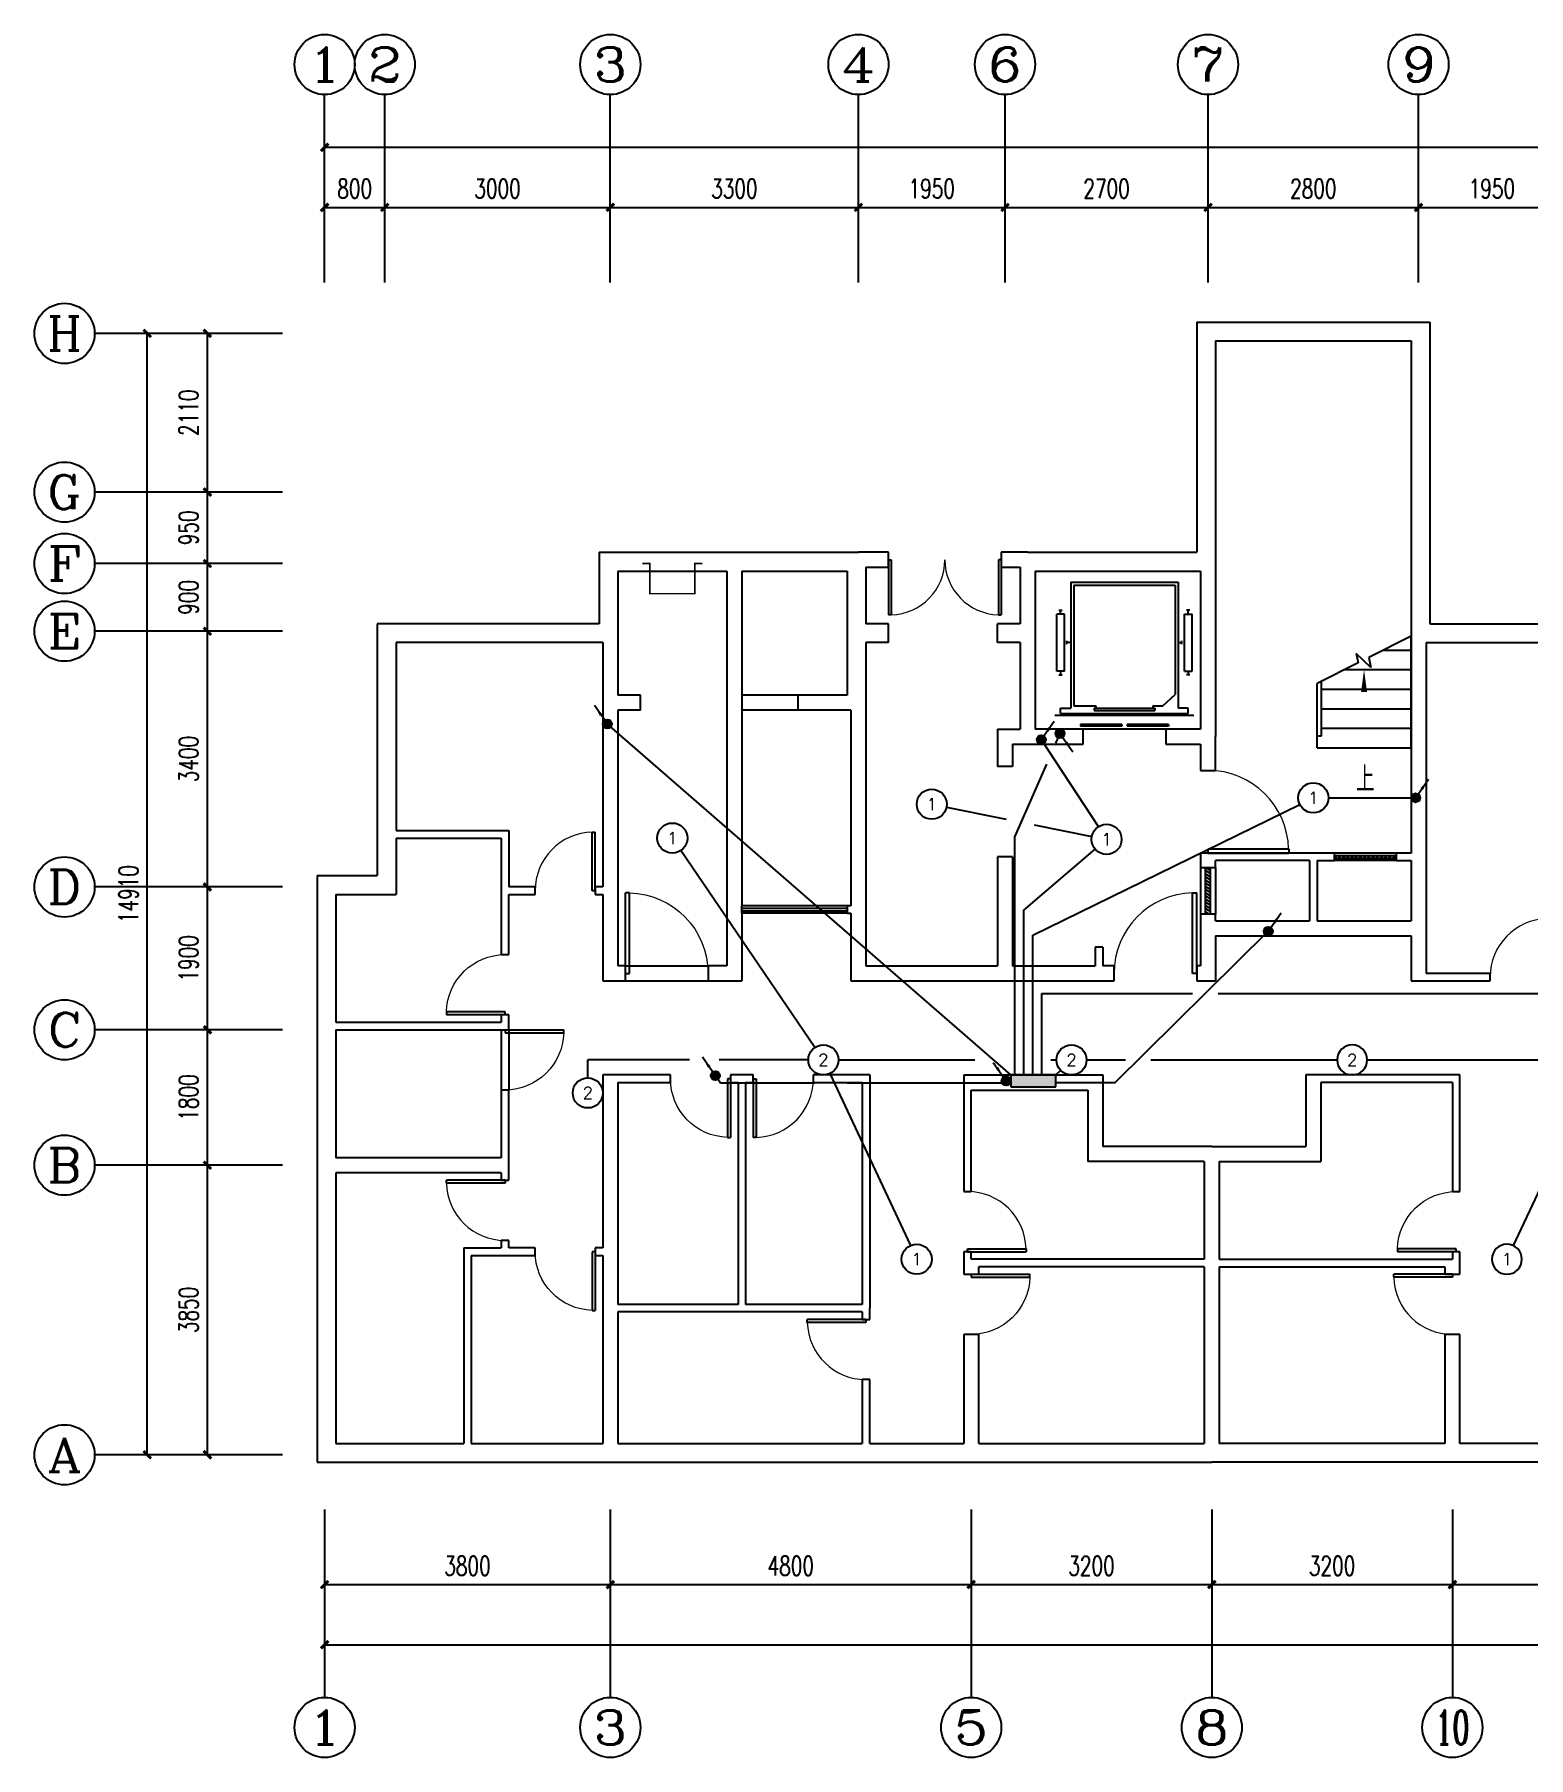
# Model space of a CAD drawing. Extents: x 4484225 to 4539010, y -217237 to -192974.
# Drawn here: x 4484225 to 4504097, y -215885 to -192974 of the extents above; entities that cross this region are included whole.
import ezdxf
from ezdxf.enums import TextEntityAlignment as Align

# ---------------------------------------------------------------- set-up
doc = ezdxf.new("R2010")
doc.units = 0
doc.header["$LTSCALE"] = 1000
doc.header["$MEASUREMENT"] = 0
doc.linetypes.add('DASH', pattern=[0.35, 0.25, -0.1])
for name, color, linetype in [('DIM_SYMB', 3, 'Continuous'), ('EQUIP-照明', 3, 'Continuous'), ('LAYER3', 7, 'Continuous'), ('LAYER7', 7, 'Continuous'), ('图层1', 7, 'Continuous')]:
    doc.layers.add(name, color=color, linetype=linetype)
doc.styles.add('_TCH_AXIS', font='COMPLEX', dxfattribs={"bigfont": 'GBCBIG'})
doc.styles.add('_TCH_DIM', font='SIMPLEX', dxfattribs={"bigfont": 'GBCBIG'})
doc.styles.add('_TCH_DIM_T3', font='SIMPLEX', dxfattribs={"width": 0.705882, "bigfont": 'GBCBIG'})
doc.styles.add('_TEL_ATTDEF', font='simplex.shx', dxfattribs={"width": 0.8, "height": 3, "bigfont": 'hztxt.shx'})
doc.styles.add('_TEL_DIM', font='SIMPLEX', dxfattribs={"width": 0.8, "height": 3.5, "bigfont": 'HZTXT'})

# ---------------------------------------------------------------- blocks, each defined once
blk = doc.blocks.new('_ArchTick')
at = {"color": 0, "linetype": 'ByBlock', "const_width": 0.4}
blk.add_lwpolyline([(-0.5, -0.5), (0.5, 0.5)], dxfattribs=at)
blk = doc.blocks.new('$equip$00001838')
blk.add_circle((0, 0), 0.5)
at = {"color": 7, "style": '_TEL_DIM'}
blk.add_attdef('$TEXT$', text='', height=0.4, dxfattribs=at).set_placement((0, 0), align=Align.MIDDLE_CENTER)
at = {"color": 7, "style": '_TEL_DIM', "flags": 1}
blk.add_attdef('A', text='', height=0.00002, dxfattribs=at).set_placement((0, 0), align=Align.MIDDLE_CENTER)
blk = doc.blocks.new('$WINLIB2D$00000039')
at = {"color": 0}
for points in [[(-0.5, 0.5), (-0.5, -0.5)], [(0.5, 0.5), (-0.5, 0.5)], [(0.5, -0.5), (0.5, 0.5)], [(-0.5, 0.167), (0.5, 0.167)], [(-0.452, -0.167), (-0.5, 0.084)], [(-0.384, -0.167), (-0.448, 0.167)], [(-0.316, -0.167), (-0.38, 0.167)], [(-0.248, -0.167), (-0.312, 0.167)], [(-0.18, -0.167), (-0.244, 0.167)], [(-0.112, -0.167), (-0.176, 0.167)], [(-0.044, -0.167), (-0.108, 0.167)], [(0.024, -0.167), (-0.04, 0.167)], [(0.092, -0.167), (0.028, 0.167)], [(0.16, -0.167), (0.096, 0.167)], [(0.228, -0.167), (0.164, 0.167)], [(0.296, -0.167), (0.232, 0.167)], [(0.364, -0.167), (0.3, 0.167)], [(0.432, -0.167), (0.368, 0.167)], [(0.5, -0.167), (0.436, 0.167)], [(-0.5, -0.167), (0.5, -0.167)], [(0.5, -0.5), (-0.5, -0.5)]]:
    blk.add_lwpolyline(points, dxfattribs=at)
blk = doc.blocks.new('$DorLib2D$00000001')
for p, q in [((0.45, 0.975), (0.5, 0.975)), ((0.45, 0), (0.45, 0.975)), ((0.5, 0), (0.5, 0.975)), ((0.5, 0), (0.45, 0))]:
    blk.add_line(p, q)
at = {"lineweight": 13}
blk.add_arc((0.475, 0), 0.975, 91.4693, 180, dxfattribs=at)
blk = doc.blocks.new('$DORLIB2D$00000127')
at = {"color": 0}
for points in [[(-0.533, 0.795), (-0.533, 0.69)], [(-0.033, 0.795), (-0.533, 0.795)], [(-0.033, 0.69), (-0.533, 0.69)], [(-0.033, 0.795), (-0.033, 0.69)], [(0.533, 0.795), (0.033, 0.795)], [(0.033, 0.795), (0.033, 0.69)], [(0.533, 0.69), (0.033, 0.69)], [(0.533, 0.795), (0.533, 0.69)], [(0.5, 0.5), (-0.5, 0.5)]]:
    blk.add_lwpolyline(points, dxfattribs=at)
blk = doc.blocks.new('$TCHSYS$WIN2D')
for p, q in [((-0.5, 0.5), (0.5, 0.5)), ((0.5, 0.167), (-0.5, 0.167)), ((0.5, -0.167), (-0.5, -0.167)), ((-0.5, -0.5), (0.5, -0.5))]:
    blk.add_line(p, q)
blk = doc.blocks.new('$DorLib2D$00000002')
for p, q in [((-0.5, 0), (-0.5, 0.4875)), ((-0.475, 0.4875), (-0.5, 0.4875)), ((-0.475, 0), (-0.475, 0.4875)), ((0.475, 0), (0.475, 0.4875)), ((0.475, 0.4875), (0.5, 0.4875)), ((0.5, 0), (0.5, 0.4875)), ((-0.5, 0), (-0.475, 0)), ((0.5, 0), (0.475, 0))]:
    blk.add_line(p, q)
at = {"lineweight": 13}
for centre, start, end in [((-0.4875, 0), 0, 88.53072), ((0.4875, 0), 91.46928, 180)]:
    blk.add_arc(centre, 0.4875, start, end, dxfattribs=at)

msp = doc.modelspace()

# ---------------------------------------------------------------- hatches: boundary and pattern name
at = {"layer": 'LAYER3'}
h = msp.add_hatch(color=0, dxfattribs=at)
edge = h.paths.add_edge_path()
edge.add_arc((4491844, -202141), 60, 0, 360)
h = msp.add_hatch(color=0, dxfattribs=at)
edge = h.paths.add_edge_path()
edge.add_arc((4497615, -202349), 60, 0, 360)
h = msp.add_hatch(color=0, dxfattribs=at)
edge = h.paths.add_edge_path()
edge.add_arc((4497864, -202269), 60, 0, 360)
h = msp.add_hatch(color=0, dxfattribs=at)
edge = h.paths.add_edge_path()
edge.add_arc((4502594, -203124), 60, 0, 360)
h = msp.add_hatch(color=0, dxfattribs=at)
edge = h.paths.add_edge_path()
edge.add_arc((4500634, -204899), 60, 0, 360)
h = msp.add_hatch(color=0, dxfattribs=at)
edge = h.paths.add_edge_path()
edge.add_arc((4493281, -206819), 60, 0, 360)
h = msp.add_hatch(color=0, dxfattribs=at)
edge = h.paths.add_edge_path()
edge.add_arc((4497149, -206889), 60, 0, 360)
at = {"layer": 'LAYER7'}
msp.add_hatch(color=7, dxfattribs=at).paths.add_polyline_path([(4497809, -206969), (4497809, -206809), (4497209, -206809), (4497209, -206969)])

# ---------------------------------------------------------------- linework, layer by layer
at = {"color": 7}
for p, q in [((4488084, -196274), (4488084, -193774)), ((4488884, -196274), (4488884, -193774)), ((4491884, -196274), (4491884, -193774)), ((4495184, -196274), (4495184, -193774)), ((4497134, -196274), (4497134, -193774)), ((4499834, -196274), (4499834, -193774)), ((4502634, -196274), (4502634, -193774)), ((4488084, -196274), (4488084, -194224)), ((4488084, -194474), (4535284, -194474)), ((4488084, -196274), (4488084, -195024)), ((4488884, -196274), (4488884, -195024)), ((4488884, -196274), (4488884, -195024)), ((4491884, -196274), (4491884, -195024)), ((4491884, -196274), (4491884, -195024)), ((4495184, -196274), (4495184, -195024)), ((4495184, -196274), (4495184, -195024)), ((4497134, -196274), (4497134, -195024)), ((4497134, -196274), (4497134, -195024)), ((4499834, -196274), (4499834, -195024)), ((4499834, -196274), (4499834, -195024)), ((4502634, -196274), (4502634, -195024)), ((4502634, -196274), (4502634, -195024)), ((4488084, -195274), (4488884, -195274)), ((4488884, -195274), (4491884, -195274)), ((4491884, -195274), (4495184, -195274)), ((4495184, -195274), (4497134, -195274)), ((4497134, -195274), (4499834, -195274)), ((4499834, -195274), (4502634, -195274)), ((4502634, -195274), (4504584, -195274)), ((4499684, -196799), (4499684, -199859)), ((4499684, -196799), (4502784, -196799)), ((4502784, -196799), (4502784, -200809)), ((4487525, -196949), (4485025, -196949)), ((4487525, -196949), (4485475, -196949)), ((4485725, -211859), (4485725, -196949)), ((4487525, -196949), (4486275, -196949)), ((4486525, -199059), (4486525, -196949)), ((4499934, -197049), (4499934, -200009)), ((4499934, -197049), (4502534, -197049)), ((4502534, -197049), (4502534, -200909)), ((4487525, -199059), (4485025, -199059)), ((4487525, -199059), (4486275, -199059)), ((4487525, -199059), (4486275, -199059)), ((4486525, -200009), (4486525, -199059)), ((4487525, -200009), (4485025, -200009)), ((4487525, -200009), (4486275, -200009)), ((4487525, -200009), (4486275, -200009)), ((4486525, -200909), (4486525, -200009)), ((4491734, -199859), (4491734, -200809)), ((4491734, -199859), (4493534, -199859)), ((4493534, -199859), (4495184, -199859)), ((4495584, -199859), (4495184, -199859)), ((4495584, -200059), (4495584, -199859)), ((4497434, -199859), (4497084, -199859)), ((4497084, -199859), (4497084, -200059)), ((4497434, -199859), (4499684, -199859)), ((4499934, -200009), (4499934, -202309)), ((4491984, -200109), (4491984, -200909)), ((4491984, -200109), (4493434, -200109)), ((4493434, -200109), (4493434, -201859)), ((4493634, -200109), (4493634, -201759)), ((4493634, -200109), (4495034, -200109)), ((4495034, -200109), (4495034, -200909)), ((4495284, -200059), (4495284, -200809)), ((4495284, -200059), (4495584, -200059)), ((4497084, -200059), (4497334, -200059)), ((4497334, -200059), (4497334, -200809)), ((4497534, -200109), (4497534, -200909)), ((4497534, -200109), (4499734, -200109)), ((4499734, -200109), (4499734, -202209)), ((4498007, -200256), (4499437, -200256)), ((4498007, -200256), (4498007, -201932)), ((4498049, -200295), (4499395, -200295)), ((4498049, -200295), (4498049, -201901)), ((4499395, -200295), (4499395, -201752)), ((4499437, -200256), (4499437, -201932)), ((4497822, -201438), (4497822, -200681)), ((4497923, -200681), (4497822, -200681)), ((4497849, -200631), (4497896, -200631)), ((4497873, -200681), (4497873, -200631)), ((4497923, -201438), (4497923, -200681)), ((4499521, -201438), (4499521, -200681)), ((4499521, -200681), (4499621, -200681)), ((4499594, -200631), (4499548, -200631)), ((4499571, -200681), (4499571, -200631)), ((4499621, -201438), (4499621, -200681)), ((4487525, -200909), (4485025, -200909)), ((4487525, -200909), (4486275, -200909)), ((4487525, -200909), (4486275, -200909)), ((4486525, -204309), (4486525, -200909)), ((4488784, -200809), (4488784, -203559)), ((4491734, -200809), (4488784, -200809)), ((4491984, -200909), (4491984, -201759)), ((4495034, -200909), (4495034, -201759)), ((4495584, -200809), (4495284, -200809)), ((4495584, -201059), (4495584, -200809)), ((4497334, -200809), (4497034, -200809)), ((4497034, -201059), (4497034, -200809)), ((4497534, -200909), (4497534, -202209)), ((4502534, -200909), (4502534, -203859)), ((4502784, -200809), (4504584, -200809)), ((4489034, -201059), (4489034, -203559)), ((4491784, -201059), (4489034, -201059)), ((4491784, -201059), (4491784, -201859)), ((4495584, -201059), (4495284, -201059)), ((4495284, -201059), (4495284, -201859)), ((4497334, -201059), (4497034, -201059)), ((4497334, -201059), (4497334, -202209)), ((4497957, -201083), (4497957, -201036)), ((4498007, -201059), (4497957, -201059)), ((4499437, -201059), (4499487, -201059)), ((4499487, -201083), (4499487, -201036)), ((4502534, -200973), (4501972, -201257)), ((4502534, -202459), (4502534, -200973)), ((4502734, -201059), (4504484, -201059)), ((4502734, -201059), (4502734, -203959)), ((4501829, -201329), (4501284, -201605)), ((4501999, -201390), (4501803, -201205)), ((4501803, -201205), (4501829, -201329)), ((4501972, -201257), (4501999, -201390)), ((4502167, -201159), (4502534, -201159)), ((4497923, -201438), (4497822, -201438)), ((4497849, -201488), (4497896, -201488)), ((4497873, -201438), (4497873, -201488)), ((4499521, -201438), (4499621, -201438)), ((4499594, -201488), (4499548, -201488)), ((4499571, -201438), (4499571, -201488)), ((4501284, -202299), (4501284, -201605)), ((4501284, -202299), (4501284, -201605)), ((4501344, -202299), (4501344, -201574)), ((4501652, -201419), (4502534, -201419)), ((4492284, -201759), (4491984, -201759)), ((4492284, -201959), (4492284, -201759)), ((4495034, -201759), (4493634, -201759)), ((4494384, -201759, 800), (4493634, -201759, 800)), ((4499231, -201901), (4499395, -201752)), ((4501344, -201679), (4502534, -201679)), ((4491784, -201859), (4491784, -204309)), ((4491984, -201959), (4491984, -204309)), ((4492284, -201959), (4491984, -201959)), ((4493434, -201859), (4493434, -204559)), ((4495084, -201959), (4493634, -201959)), ((4494384, -201959, 800), (4493634, -201959, 800)), ((4493634, -201959), (4493634, -204559)), ((4495084, -201959), (4495084, -204559)), ((4495284, -201859), (4495284, -204559)), ((4497797, -202025), (4499647, -202025)), ((4497873, -201932), (4498007, -201932)), ((4497873, -202001), (4497873, -201932)), ((4497873, -202001), (4499571, -202001)), ((4498049, -201901), (4498343, -201901)), ((4498318, -201932), (4499126, -201932)), ((4498318, -201932), (4498318, -201963)), ((4498318, -201963), (4499126, -201963)), ((4498343, -201901), (4498343, -201932)), ((4499100, -201901), (4499231, -201901)), ((4499100, -201901), (4499100, -201932)), ((4499126, -201932), (4499126, -201963)), ((4499571, -201932), (4499437, -201932)), ((4499571, -202001), (4499571, -201932)), ((4501344, -201939), (4502534, -201939)), ((4497034, -202209), (4497034, -202709)), ((4497034, -202209), (4497334, -202209)), ((4498172, -202209), (4497534, -202209)), ((4498172, -202409), (4498172, -202209)), ((4499734, -202209), (4499272, -202209)), ((4499272, -202209), (4499272, -202409)), ((4501284, -202459), (4501284, -202299)), ((4501284, -202299), (4501344, -202299)), ((4501344, -202199), (4502534, -202199)), ((4497234, -202409), (4497234, -202709)), ((4497234, -202409), (4497434, -202409)), ((4497434, -202409), (4498172, -202409)), ((4499272, -202409), (4499734, -202409)), ((4499734, -202409), (4499734, -202759)), ((4499934, -202759), (4499934, -202309)), ((4501284, -202459), (4502534, -202459)), ((4497234, -202709), (4497034, -202709)), ((4499734, -202759), (4499934, -202759)), ((4488784, -203559), (4488784, -204159)), ((4489034, -203559), (4490534, -203559)), ((4489034, -203659), (4490434, -203659)), ((4489034, -203659), (4489034, -204409)), ((4490434, -203659), (4490434, -204309)), ((4490534, -203559), (4490534, -204309)), ((4499934, -203859), (4499734, -203859)), ((4499734, -203859), (4499734, -203959)), ((4501235, -203859), (4499934, -203859)), ((4501514, -203859), (4501235, -203859)), ((4501514, -203959), (4501514, -203859)), ((4502534, -203859), (4502334, -203859)), ((4502334, -203859), (4502334, -203959)), ((4497034, -203909), (4497034, -205359)), ((4497234, -203909), (4497034, -203909)), ((4497234, -203909), (4497234, -205359)), ((4499734, -203959), (4499734, -204049)), ((4499734, -204049), (4499934, -204049)), ((4499934, -204049), (4499934, -203959)), ((4501184, -203959), (4499934, -203959)), ((4501184, -203959), (4501184, -204759)), ((4501284, -203959), (4501514, -203959)), ((4501284, -203959), (4501284, -204759)), ((4502334, -203959), (4502534, -203959)), ((4502534, -203959), (4502534, -204759)), ((4502734, -203959), (4502734, -204859)), ((4487525, -204309), (4485025, -204309)), ((4487525, -204309), (4486275, -204309)), ((4487525, -204309), (4486275, -204309)), ((4486525, -206209), (4486525, -204309)), ((4487984, -204159), (4487984, -206159)), ((4487984, -204159), (4488784, -204159)), ((4490434, -204309), (4490434, -205209)), ((4490884, -204309), (4490534, -204309)), ((4490884, -204409), (4490884, -204309)), ((4491784, -204309), (4491684, -204309)), ((4491684, -204309), (4491684, -204409)), ((4491984, -204309), (4491984, -204309)), ((4491984, -204309), (4491984, -205359)), ((4488234, -204409), (4488234, -206109)), ((4488234, -204409), (4489034, -204409)), ((4490534, -204409), (4490884, -204409)), ((4490534, -205209), (4490534, -204409)), ((4491684, -204409), (4491784, -204409)), ((4491784, -204409), (4491784, -205559)), ((4493434, -204559), (4493434, -205359)), ((4493634, -204659), (4493634, -204559)), ((4495084, -204559), (4495034, -204559)), ((4495034, -204559), (4495034, -204659)), ((4495284, -204559), (4495284, -205359)), ((4493634, -204659), (4493634, -205559)), ((4495034, -204659), (4495084, -204659)), ((4495084, -204659), (4495084, -205559)), ((4499934, -204669), (4499734, -204669)), ((4499734, -204669), (4499734, -204859)), ((4499934, -204759), (4499934, -204669)), ((4499934, -204759), (4501184, -204759)), ((4501284, -204759), (4502534, -204759)), ((4499734, -204859), (4499734, -205359)), ((4499934, -204959), (4501235, -204959)), ((4499934, -204959), (4499934, -205559)), ((4501235, -204959), (4502534, -204959)), ((4502534, -204959), (4502534, -205559)), ((4502734, -204859), (4502734, -205459)), ((4490434, -205209), (4490534, -205209)), ((4498334, -205109), (4498334, -205359)), ((4498434, -205109), (4498334, -205109)), ((4498434, -205109), (4498434, -205359)), ((4492084, -205359), (4491984, -205359)), ((4492084, -205559), (4492084, -205359)), ((4492084, -205359), (4493184, -205359)), ((4493434, -205359), (4493184, -205359)), ((4493184, -205359), (4493184, -205559)), ((4495284, -205359), (4497034, -205359)), ((4497234, -205359), (4498334, -205359)), ((4498584, -205359), (4498434, -205359)), ((4498584, -205559), (4498584, -205359)), ((4499734, -205359), (4499684, -205359)), ((4499684, -205359), (4499684, -205559)), ((4503585, -205459), (4502734, -205459)), ((4503585, -205559), (4503585, -205459)), ((4491784, -205559), (4492084, -205559)), ((4492084, -205559), (4493184, -205559)), ((4493184, -205559), (4493634, -205559)), ((4495084, -205559), (4497134, -205559)), ((4497134, -205559), (4498334, -205559)), ((4498334, -205559), (4498584, -205559)), ((4499684, -205559), (4499934, -205559)), ((4502534, -205559), (4503585, -205559)), ((4487984, -206159), (4487984, -208009)), ((4488234, -206109), (4490434, -206109)), ((4490534, -206009), (4490434, -206009)), ((4490434, -206009), (4490434, -206109)), ((4490534, -206159), (4490534, -206009)), ((4490534, -206209), (4490534, -206159)), ((4487525, -206209), (4485025, -206209)), ((4487525, -206209), (4486275, -206209)), ((4487525, -206209), (4486275, -206209)), ((4486525, -208009), (4486525, -206209)), ((4488234, -206209), (4490434, -206209)), ((4488234, -206209), (4488234, -207909)), ((4490434, -206209), (4490534, -206209)), ((4490434, -206209), (4490434, -207009)), ((4490534, -206209), (4490534, -207009)), ((4491784, -206809), (4491784, -209109)), ((4492684, -206809), (4491784, -206809)), ((4492684, -206909), (4492684, -206809)), ((4493584, -206809), (4493484, -206809)), ((4493484, -206809), (4493484, -206909)), ((4493784, -206809), (4493584, -206809)), ((4493784, -206909), (4493784, -206809)), ((4495334, -206809), (4494584, -206809)), ((4494584, -206809), (4494584, -206909)), ((4495334, -206809), (4495334, -209909)), ((4496584, -206809), (4496584, -208359)), ((4496584, -206809), (4498434, -206809)), ((4498434, -206809), (4498434, -207759)), ((4501134, -206809), (4501134, -207759)), ((4503184, -206809), (4501134, -206809)), ((4503184, -208359), (4503184, -206809)), ((4490534, -207009), (4490434, -207009)), ((4490434, -207009), (4490434, -207909)), ((4490534, -208009), (4490534, -207009)), ((4491984, -206909), (4491984, -209209)), ((4491984, -206909), (4492684, -206909)), ((4493484, -206909), (4493584, -206909)), ((4493584, -206909), (4493584, -209859)), ((4493684, -206909), (4493684, -209859)), ((4493684, -206909), (4493784, -206909)), ((4494584, -206909), (4495234, -206909)), ((4495234, -206909), (4495234, -209859)), ((4496684, -208359), (4496684, -207009)), ((4496684, -207009), (4498234, -207009)), ((4498234, -207009), (4498234, -207959)), ((4501334, -206909), (4501334, -207959)), ((4503084, -206909), (4501334, -206909)), ((4503084, -206909), (4503084, -208359)), ((4499884, -207759), (4498434, -207759)), ((4499884, -207759), (4501134, -207759)), ((4487525, -208009), (4485025, -208009)), ((4487525, -208009), (4486275, -208009)), ((4487525, -208009), (4486275, -208009)), ((4486525, -211859), (4486525, -208009)), ((4487984, -208009), (4487984, -211959)), ((4490434, -207909), (4488234, -207909)), ((4490534, -208209), (4490534, -208009)), ((4499784, -207959), (4498234, -207959)), ((4499784, -207959), (4499784, -209259)), ((4499984, -207959), (4501334, -207959)), ((4499984, -207959), (4499984, -209259)), ((4490434, -208109), (4488234, -208109)), ((4488234, -208109), (4488234, -211709)), ((4490434, -208109), (4490434, -208209)), ((4490434, -208209), (4490534, -208209)), ((4496584, -208359), (4496684, -208359)), ((4503084, -208359), (4503184, -208359)), ((4489934, -209109), (4490434, -209109)), ((4489934, -209109), (4489934, -211709)), ((4490534, -209009), (4490434, -209009)), ((4490434, -209009), (4490434, -209109)), ((4490534, -209109), (4490534, -209009)), ((4490884, -209109), (4490534, -209109)), ((4490884, -209209), (4490884, -209109)), ((4491784, -209109), (4491684, -209109)), ((4491684, -209109), (4491684, -209209)), ((4496684, -209159), (4496584, -209159)), ((4496584, -209159), (4496584, -209309)), ((4496684, -209259), (4496684, -209159)), ((4503184, -209159), (4503084, -209159)), ((4503084, -209159), (4503084, -209259)), ((4503184, -209309), (4503184, -209159)), ((4490034, -209209), (4490484, -209209)), ((4490034, -209209), (4490034, -211709)), ((4490484, -209209), (4490884, -209209)), ((4491684, -209209), (4491784, -209209)), ((4491784, -209209), (4491784, -209909)), ((4491984, -209209), (4491984, -209859)), ((4496584, -209309), (4496584, -209459)), ((4499784, -209259), (4496684, -209259)), ((4499784, -209359), (4496784, -209359)), ((4496784, -209459), (4496784, -209359)), ((4499784, -209359), (4499784, -211709)), ((4499984, -209259), (4503084, -209259)), ((4499984, -209359), (4499984, -211709)), ((4499984, -209359), (4502984, -209359)), ((4502984, -209359), (4502984, -209459)), ((4503184, -209459), (4503184, -209309)), ((4496584, -209459), (4496784, -209459)), ((4502984, -209459), (4503184, -209459)), ((4493584, -209859), (4491984, -209859)), ((4495234, -209859), (4493684, -209859)), ((4491784, -209909), (4491784, -211709)), ((4493584, -209959), (4491984, -209959)), ((4491984, -209959), (4491984, -211709)), ((4495234, -209959), (4493584, -209959)), ((4495234, -209959), (4495234, -210059)), ((4495234, -210059), (4495334, -210059)), ((4495334, -210059), (4495334, -209909)), ((4496784, -210259), (4496584, -210259)), ((4496584, -210259), (4496584, -211709)), ((4496784, -211709), (4496784, -210259)), ((4503184, -210259), (4502984, -210259)), ((4502984, -210259), (4502984, -211709)), ((4503184, -211709), (4503184, -210259)), ((4495334, -210859), (4495234, -210859)), ((4495234, -210859), (4495234, -211709)), ((4495334, -211709), (4495334, -210859)), ((4487525, -211859), (4485025, -211859)), ((4487525, -211859), (4485475, -211859)), ((4487525, -211859), (4486275, -211859)), ((4488234, -211709), (4489934, -211709)), ((4490034, -211709), (4491784, -211709)), ((4491984, -211709), (4495234, -211709)), ((4495334, -211709), (4496584, -211709)), ((4496784, -211709), (4499784, -211709)), ((4502984, -211709), (4499984, -211709)), ((4504434, -211709), (4503184, -211709)), ((4487984, -211959), (4489984, -211959)), ((4489984, -211959), (4491884, -211959)), ((4491884, -211959), (4495234, -211959)), ((4495234, -211959), (4496684, -211959)), ((4496684, -211959), (4499884, -211959)), ((4503084, -211959), (4499884, -211959)), ((4504534, -211959), (4503084, -211959)), ((4488084, -212585), (4488084, -215085)), ((4488084, -212585), (4488084, -214635)), ((4488084, -212585), (4488084, -213835)), ((4491884, -212585), (4491884, -215085)), ((4491884, -212585), (4491884, -213835)), ((4491884, -212585), (4491884, -213835)), ((4496684, -212585), (4496684, -215085)), ((4496684, -212585), (4496684, -213835)), ((4496684, -212585), (4496684, -213835)), ((4499884, -212585), (4499884, -215085)), ((4499884, -212585), (4499884, -213835)), ((4499884, -212585), (4499884, -213835)), ((4503084, -212585), (4503084, -215085)), ((4503084, -212585), (4503084, -213835)), ((4503084, -212585), (4503084, -213835)), ((4488084, -213585), (4491884, -213585)), ((4491884, -213585), (4496684, -213585)), ((4496684, -213585), (4499884, -213585)), ((4499884, -213585), (4503084, -213585)), ((4503084, -213585), (4507884, -213585)), ((4488084, -214385), (4535284, -214385))]:
    msp.add_line(p, q, dxfattribs=at)
at = {"color": 7, "linetype": 'DASH'}
for p, q in [((4493634, -201759), (4493634, -201959)), ((4494384, -201959), (4494384, -201759))]:
    msp.add_line(p, q, dxfattribs=at)
at = {"color": 7, "const_width": 20}
msp.add_lwpolyline([(4492309, -200009), (4492409, -200009), (4492409, -200409), (4493009, -200409), (4493009, -200009), (4493109, -200009)], dxfattribs=at)
at = {"color": 7}
for centre in [(4488084, -193374), (4488884, -193374), (4491884, -193374), (4495184, -193374), (4497134, -193374), (4499834, -193374), (4502634, -193374), (4484625, -196949), (4484625, -199059), (4484625, -200009), (4484625, -200909), (4484625, -204309), (4484625, -206209), (4484625, -208009), (4484625, -211859), (4488084, -215485), (4491884, -215485), (4496684, -215485), (4499884, -215485), (4503084, -215485)]:
    msp.add_circle(centre, 400, dxfattribs=at)
at = {"layer": 'DIM_SYMB', "color": 7}
msp.add_lwpolyline([(4501909, -202589, 0, 0, 0), (4501909, -201419, 0, 80, 0), (4501909, -201719, 0, 0, 0)], format="xyseb", dxfattribs=at)
at = {"layer": 'LAYER3', "color": 0}
for p, q in [((4491810, -202092), (4491672, -201896)), ((4497650, -202300), (4497788, -202103)), ((4497898, -202318), (4498036, -202514)), ((4502629, -203075), (4502767, -202878)), ((4500669, -204850), (4500806, -204653)), ((4493247, -206770), (4493109, -206573)), ((4496977, -206643), (4497115, -206840))]:
    msp.add_line(p, q, dxfattribs=at)
for points in [[(4491672, -201896, 0, 40, 0), (4491761, -202022, 40, 40, 0)], [(4497788, -202103, 0, 40, 0), (4497699, -202230, 40, 40, 0)], [(4498036, -202514, 0, 40, 0), (4497948, -202388, 40, 40, 0)], [(4502767, -202878, 0, 40, 0), (4502678, -203005, 40, 40, 0)], [(4500806, -204653, 0, 40, 0), (4500718, -204780, 40, 40, 0)], [(4493109, -206573, 0, 40, 0), (4493198, -206700, 40, 40, 0)], [(4497115, -206840, 0, 40, 0), (4497026, -206713, 40, 40, 0)]]:
    msp.add_lwpolyline(points, format="xyseb", dxfattribs=at)
for centre in [(4491844, -202141), (4497615, -202349), (4497864, -202269), (4502594, -203124), (4500634, -204899), (4493281, -206819), (4497149, -206889)]:
    msp.add_circle(centre, 60, dxfattribs=at)
at = {"layer": 'LAYER7', "color": 7}
for p, q in [((4497809, -206809), (4497209, -206809)), ((4497209, -206809), (4497209, -206969)), ((4497809, -206969), (4497809, -206809)), ((4497209, -206969), (4497809, -206969))]:
    msp.add_line(p, q, dxfattribs=at)
at = {"layer": '图层1', "color": 4}
for p, q in [((4497209, -206809), (4491844, -202141)), ((4497864, -202269), (4497807, -202398)), ((4497615, -202349), (4498375, -203509)), ((4497686, -202675), (4497265, -203635)), ((4497505, -204949), (4501055, -203212)), ((4501434, -203124), (4502534, -203124)), ((4496355, -203248), (4497151, -203408)), ((4497265, -206809), (4497265, -203635)), ((4497523, -203483), (4498288, -203637)), ((4494606, -206444), (4492822, -203824)), ((4497385, -204618), (4498333, -203806)), ((4497385, -206809), (4497385, -204618)), ((4497505, -206809), (4497505, -204949)), ((4498599, -206911), (4500634, -204899)), ((4497625, -205725), (4499628, -205725)), ((4497625, -206809), (4497625, -205725)), ((4499969, -205725), (4508074, -205725)), ((4491584, -206848), (4491584, -206609)), ((4492938, -206609), (4491584, -206609)), ((4493448, -206609), (4493332, -206609)), ((4494518, -206609), (4493448, -206609)), ((4494918, -206609), (4496733, -206609)), ((4497745, -206609), (4497818, -206609)), ((4498218, -206609), (4498734, -206609)), ((4499075, -206609), (4501551, -206609)), ((4501951, -206609), (4504851, -206609)), ((4493349, -206918), (4493281, -206819)), ((4494803, -206790), (4495875, -209078)), ((4497809, -206809), (4497874, -206747)), ((4504966, -206790), (4503894, -209078)), ((4494606, -206918), (4493349, -206918)), ((4497209, -206918), (4495034, -206918)), ((4497809, -206911), (4498599, -206911))]:
    msp.add_line(p, q, dxfattribs=at)

# ---------------------------------------------------------------- block references
at = {"color": 7}
for name, p, xscale, yscale, zscale, rotation in [('_ArchTick', (4488084, -194474), 100, 100, 100, 180), ('_ArchTick', (4488084, -195274), 100, 100, 100, 180), ('_ArchTick', (4488884, -195274), 100, 100, 100, 180), ('_ArchTick', (4491884, -195274), 100, 100, 100, 180), ('_ArchTick', (4495184, -195274), 100, 100, 100, 180), ('_ArchTick', (4497134, -195274), 100, 100, 100, 180), ('_ArchTick', (4499834, -195274), 100, 100, 100, 180), ('_ArchTick', (4502634, -195274), 100, 100, 100, 180), ('_ArchTick', (4485725, -196949), 100, 100, 100, 90), ('_ArchTick', (4486525, -196949), 100, 100, 100, 90), ('_ArchTick', (4486525, -199059), 100, 100, 100, 90), ('_ArchTick', (4486525, -199059), 100, 100, 100, 270), ('_ArchTick', (4486525, -200009), 100, 100, 100, 90), ('_ArchTick', (4486525, -200009), 100, 100, 100, 270), ('_ArchTick', (4486525, -200909), 100, 100, 100, 90), ('_ArchTick', (4486525, -200909), 100, 100, 100, 270), ('$DorLib2D$00000001', (4499834, -203309), 1100, 1100, 200, 269.9999999999676), ('$DorLib2D$00000001', (4491284, -204359), 800, 800, 100, 359.9999999997737), ('$WINLIB2D$00000039', (4501924, -203909), -820, 100, 100, 179.9999999998641), ('$WINLIB2D$00000039', (4499834, -204359), -620, 200, 200, 269.9999999999407), ('_ArchTick', (4486525, -204309), 100, 100, 100, 90), ('_ArchTick', (4486525, -204309), 100, 100, 100, 270), ('$DorLib2D$00000001', (4492634, -205459), -1100, 1100, 200, 359.9999999281812), ('$TCHSYS$WIN2D', (4494334, -204609), -1400, -100, 100, 359.9999999269917), ('$DorLib2D$00000001', (4499134, -205459), 1100, 1100, 200, 2.59622783e-07), ('$DorLib2D$00000001', (4503985, -205509), -800, -800, 100, 179.9999998146187), ('$DorLib2D$00000001', (4490484, -205609), 800, -800, 100, 269.9999999999135), ('_ArchTick', (4486525, -206209), 100, 100, 100, 90), ('_ArchTick', (4486525, -206209), 100, 100, 100, 270), ('$DorLib2D$00000001', (4490484, -206609), -800, 800, 100, 270.0000000002596), ('_ArchTick', (4486525, -208009), 100, 100, 100, 90), ('_ArchTick', (4486525, -208009), 100, 100, 100, 270), ('$DorLib2D$00000001', (4490484, -208609), -800, -800, 100, 269.9999999999111), ('$DorLib2D$00000001', (4496634, -208759), 800, 800, 100, 269.9999999999128), ('$DorLib2D$00000001', (4503134, -208759), 800, -800, 100, 270.0000000000871), ('$DorLib2D$00000001', (4491284, -209159), 800, -800, 100, 1.42931e-11), ('$DorLib2D$00000001', (4496684, -209859), -800, 800, 200, 269.9999999998953), ('$DorLib2D$00000001', (4503084, -209859), -800, -800, 200, 270.0000000001256), ('$DorLib2D$00000001', (4495284, -210459), -800, -800, 100, 269.9999999998905), ('_ArchTick', (4485725, -211859), 100, 100, 100, 270), ('_ArchTick', (4486525, -211859), 100, 100, 100, 270), ('_ArchTick', (4488084, -213585), 100, 100, 100, 180), ('_ArchTick', (4491884, -213585), 100, 100, 100, 180), ('_ArchTick', (4496684, -213585), 100, 100, 100, 180), ('_ArchTick', (4499884, -213585), 100, 100, 100, 180), ('_ArchTick', (4503084, -213585), 100, 100, 100, 180), ('_ArchTick', (4488084, -214385), 100, 100, 100, 180)]:
    msp.add_blockref(name, p, dxfattribs=dict(at, xscale=xscale, yscale=yscale, zscale=zscale, rotation=rotation))
for name, p, xscale, yscale, zscale in [('_ArchTick', (4488884, -195274), 100, 100, 100), ('_ArchTick', (4491884, -195274), 100, 100, 100), ('_ArchTick', (4495184, -195274), 100, 100, 100), ('_ArchTick', (4497134, -195274), 100, 100, 100), ('_ArchTick', (4499834, -195274), 100, 100, 100), ('_ArchTick', (4502634, -195274), 100, 100, 100), ('$DorLib2D$00000002', (4496334, -199959), -1500, -1500, 200), ('$DORLIB2D$00000127', (4498722, -202309), 1100, 200, 200), ('$DorLib2D$00000001', (4493084, -206859), 800, -800, 100), ('$DorLib2D$00000001', (4494184, -206859), -800, -800, 100), ('_ArchTick', (4491884, -213585), 100, 100, 100), ('_ArchTick', (4496684, -213585), 100, 100, 100), ('_ArchTick', (4499884, -213585), 100, 100, 100), ('_ArchTick', (4503084, -213585), 100, 100, 100)]:
    msp.add_blockref(name, p, dxfattribs=dict(at, xscale=xscale, yscale=yscale, zscale=zscale))
at = {"layer": 'EQUIP-照明', "color": 4}
ref = msp.add_blockref('$equip$00001838', (4501234, -203124), dxfattribs=dict(at, xscale=400, yscale=400, zscale=400))
ref.add_attrib('$TEXT$', '1', dxfattribs={"layer": '0', "color": 7, "height": 160, "style": '_TEL_ATTDEF'}).set_placement((4501234, -203124), align=Align.MIDDLE_CENTER)
ref = msp.add_blockref('$equip$00001838', (4496159, -203209), dxfattribs=dict(at, xscale=400, yscale=400, zscale=400))
ref.add_attrib('$TEXT$', '1', dxfattribs={"layer": '0', "color": 7, "height": 160, "style": '_TEL_ATTDEF'}).set_placement((4496159, -203209), align=Align.MIDDLE_CENTER)
ref = msp.add_blockref('$equip$00001838', (4492709, -203659), dxfattribs=dict(at, xscale=400, yscale=400, zscale=400))
ref.add_attrib('$TEXT$', '1', dxfattribs={"layer": '0', "color": 7, "height": 160, "style": '_TEL_ATTDEF'}).set_placement((4492709, -203659), align=Align.MIDDLE_CENTER)
ref = msp.add_blockref('$equip$00001838', (4498484, -203676), dxfattribs=dict(at, xscale=400, yscale=400, zscale=400))
ref.add_attrib('$TEXT$', '1', dxfattribs={"layer": '0', "color": 7, "height": 160, "style": '_TEL_ATTDEF'}).set_placement((4498484, -203676), align=Align.MIDDLE_CENTER)
ref = msp.add_blockref('$equip$00001838', (4494718, -206609), dxfattribs=dict(at, xscale=400, yscale=400, zscale=400))
ref.add_attrib('$TEXT$', '2', dxfattribs={"layer": '0', "color": 7, "height": 160, "style": '_TEL_ATTDEF'}).set_placement((4494718, -206609), align=Align.MIDDLE_CENTER)
ref = msp.add_blockref('$equip$00001838', (4498018, -206609), dxfattribs=dict(at, xscale=400, yscale=400, zscale=400))
ref.add_attrib('$TEXT$', '2', dxfattribs={"layer": '0', "color": 7, "height": 160, "style": '_TEL_ATTDEF'}).set_placement((4498018, -206609), align=Align.MIDDLE_CENTER)
ref = msp.add_blockref('$equip$00001838', (4501751, -206609), dxfattribs=dict(at, xscale=-400, yscale=400, zscale=400))
ref.add_attrib('$TEXT$', '2', dxfattribs={"layer": '0', "color": 7, "height": 160, "style": '_TEL_ATTDEF'}).set_placement((4501751, -206609), align=Align.MIDDLE_CENTER)
ref = msp.add_blockref('$equip$00001838', (4491584, -207048), dxfattribs=dict(at, xscale=400, yscale=400, zscale=400))
ref.add_attrib('$TEXT$', '2', dxfattribs={"layer": '0', "color": 7, "height": 160, "style": '_TEL_ATTDEF'}).set_placement((4491584, -207048), align=Align.MIDDLE_CENTER)
ref = msp.add_blockref('$equip$00001838', (4495959, -209259), dxfattribs=dict(at, xscale=400, yscale=400, zscale=400))
ref.add_attrib('$TEXT$', '1', dxfattribs={"layer": '0', "color": 7, "height": 160, "style": '_TEL_ATTDEF'}).set_placement((4495959, -209259), align=Align.MIDDLE_CENTER)
ref = msp.add_blockref('$equip$00001838', (4503809, -209259), dxfattribs=dict(at, xscale=-400, yscale=400, zscale=400))
ref.add_attrib('$TEXT$', '1', dxfattribs={"layer": '0', "color": 7, "height": 160, "style": '_TEL_ATTDEF'}).set_placement((4503809, -209259), align=Align.MIDDLE_CENTER)

# ---------------------------------------------------------------- texts
at = {"color": 7, "style": '_TCH_AXIS'}
for s, height, width, p, p2 in [('1', 453, 2.333333, (4487858, -193600), (4488311, -193600)), ('2', 453, 1.5, (4488658, -193600), (4489111, -193600)), ('3', 453, 1.5, (4491658, -193600), (4492111, -193600)), ('4', 453, 1.3125, (4494958, -193600), (4495411, -193600)), ('6', 453, 1.5, (4496908, -193600), (4497361, -193600)), ('7', 453, 1.5, (4499608, -193600), (4500061, -193600)), ('9', 453, 1.5, (4502408, -193600), (4502861, -193600)), ('H', 453, 1.05, (4484398, -197175), (4484851, -197175)), ('G', 453, 1.166667, (4484398, -199285), (4484851, -199285)), ('F', 453, 1.3125, (4484398, -200235), (4484851, -200235)), ('E', 453, 1.3125, (4484398, -201135), (4484851, -201135)), ('D', 453, 1.235294, (4484398, -204535), (4484851, -204535)), ('C', 453, 1.4, (4484398, -206435), (4484851, -206435)), ('B', 453, 1.235294, (4484398, -208235), (4484851, -208235)), ('A', 453, 1.166667, (4484398, -212085), (4484851, -212085)), ('1', 453, 2.333333, (4487858, -215711), (4488311, -215711)), ('3', 453, 1.5, (4491658, -215711), (4492111, -215711)), ('5', 453, 1.5, (4496458, -215711), (4496911, -215711)), ('8', 453, 1.5, (4499658, -215711), (4500111, -215711)), ('10', 452.5, 0.724138, (4502858, -215711), (4503311, -215711))]:
    msp.add_text(s, height=height, dxfattribs=dict(at, width=width)).set_placement(p, p2, align=Align.FIT)
at = {"color": 7, "char_height": 255, "attachment_point": 5, "style": '_TCH_DIM_T3'}
for s, insert in [('\\A1;800', (4488484, -195024)), ('\\A1;3000', (4490384, -195024)), ('\\A1;3300', (4493534, -195024)), ('\\A1;1950', (4496159, -195024)), ('\\A1;2700', (4498484, -195024)), ('\\A1;2800', (4501234, -195024)), ('\\A1;1950', (4503609, -195024)), ('\\A1;3800', (4489984, -213335)), ('\\A1;4800', (4494284, -213335)), ('\\A1;3200', (4498284, -213335)), ('\\A1;3200', (4501484, -213335))]:
    msp.add_mtext(s, dxfattribs=dict(at, insert=insert))
at = {"color": 7, "char_height": 255, "attachment_point": 5, "rotation": 90, "style": '_TCH_DIM_T3'}
for s, insert in [('\\A1;2110', (4486275, -198004)), ('\\A1;950', (4486275, -199534)), ('\\A1;900', (4486275, -200459)), ('\\A1;3400', (4486275, -202609)), ('\\A1;14910', (4485475, -204404)), ('\\A1;1900', (4486275, -205259)), ('\\A1;1800', (4486275, -207109)), ('\\A1;3850', (4486275, -209934))]:
    msp.add_mtext(s, dxfattribs=dict(at, insert=insert))
at = {"layer": 'DIM_SYMB', "color": 7, "style": '_TCH_DIM'}
msp.add_text('上', height=338, dxfattribs=at).set_placement((4501805, -203044))

doc.saveas('drawing.dxf')
